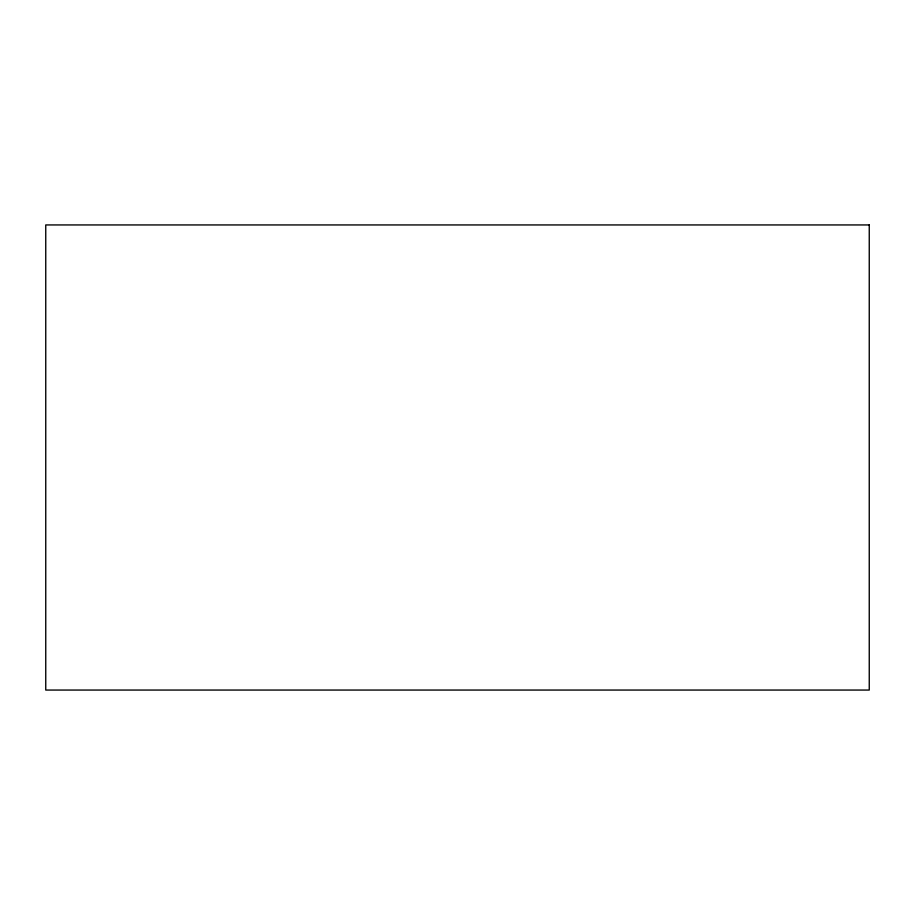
<?xml version="1.0" encoding="UTF-8"?>
<svg xmlns="http://www.w3.org/2000/svg" width="915" height="915" viewBox="0 0 915 915"><rect width="100%" height="100%" fill="white"/><g stroke="black" fill="none" stroke-linecap="round" stroke-linejoin="round"><path stroke-width="1.37" d="M869.25 224.941L45.75 224.941L45.75 690.059L869.25 690.059L869.25 224.941"/></g></svg>
